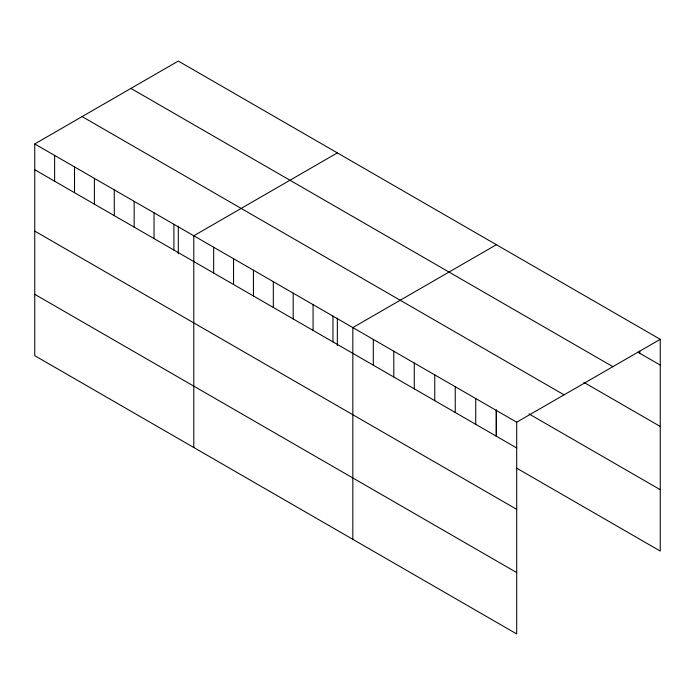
<?xml version="1.0" encoding="UTF-8"?>
<svg xmlns="http://www.w3.org/2000/svg" width="695" height="695" viewBox="0 0 695 695"><rect width="100%" height="100%" fill="white"/><g stroke="black" fill="none" stroke-linecap="round" stroke-linejoin="round"><path stroke-width="1.04" d="M34.75 143.943L516.698 422.195L516.698 633.936L34.75 355.684L34.75 143.943L178.302 61.064L660.25 339.316L660.25 551.057L516.872 468.274M337.344 152.891L193.792 235.77L193.792 447.511M496.386 244.71L352.834 327.588L352.834 539.329M516.698 422.195L660.25 339.316M637.906 352.191L660.25 365.092M130.929 88.413L612.877 366.665M583.904 382.38L660.25 426.461M82.123 116.595L564.071 394.847M528.973 413.899L660.25 489.688M34.75 169.728L516.698 447.971M34.75 231.088L516.698 509.339M34.75 294.315L516.698 572.567M639.765 351.123L639.765 353.269M496.386 409.894L496.386 436.347M496.213 410.371L496.213 436.147M475.728 398.548L475.728 424.324M455.251 386.715L455.251 412.5M434.766 374.892L434.766 400.668M414.281 363.068L414.281 388.844M393.796 351.244L393.796 377.02M373.319 339.412L373.319 365.196M337.344 318.075L337.344 345.58M332.957 316.112L332.957 341.888M313.071 304.636L313.071 330.412M293.194 293.16L293.194 318.935M273.317 281.675L273.317 307.459M253.432 270.199L253.432 295.983M233.555 258.722L233.555 284.498M213.669 247.246L213.669 273.022M178.302 226.249L178.302 253.762M173.915 224.294L173.915 250.07M154.029 212.809L154.029 238.594M134.152 201.333L134.152 227.109M114.275 189.857L114.275 215.632M94.39 178.38L94.39 204.156M74.513 166.904L74.513 192.68M54.627 155.419L54.627 181.204"/></g></svg>
